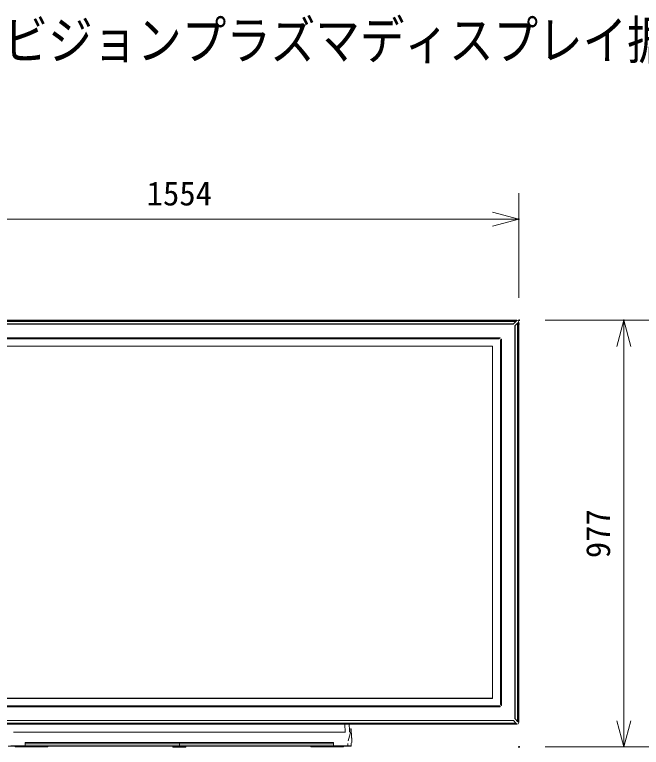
# Model space of a CAD drawing. Units: millimetres, scale not verified. Extents: x -63 to 62, y -56 to 57.
# Drawn here: x -27.9 to 20, y 0.9 to 56.8 of the extents above; entities that cross this region are included whole.
import ezdxf
from ezdxf.enums import TextEntityAlignment as Align

# ---------------------------------------------------------------- set-up
doc = ezdxf.new("R2010")
doc.units = ezdxf.units.MM
doc.header["$LTSCALE"] = 0.125
doc.header["$PDMODE"] = 32
doc.header["$PDSIZE"] = 0.0625
for name, color, linetype, lineweight in [('0-0_0', 7, 'Continuous', 9), ('0-5_GAIKEI', 1, 'Continuous', 18), ('0-6_SUNPO', 7, 'Continuous', 9)]:
    doc.layers.add(name, color=color, linetype=linetype, lineweight=lineweight)
doc.layers.add('0-2_MOJI1', color=7, linetype='Continuous')
doc.layers.add('0-4_Defpoints', color=7, linetype='Continuous')
doc.styles.add('ＭＳ ゴシック', font='')
doc.styles.get('ＭＳ ゴシック').set_extended_font_data('MS Gothic')

# ---------------------------------------------------------------- blocks, each defined once
blk = doc.blocks.new('_OPEN30')
at = {"layer": '0-0_0'}
blk.add_line((0, 0), (-1, 0), dxfattribs=at)
blk.add_lwpolyline([(-1, 0.26795), (0, 0), (-1, -0.26795)], dxfattribs=at)
blk = doc.blocks.new('D7')
at = {"layer": '0-4_Defpoints'}
for p in [(5.1908, 27.8534), (13.1908, 27.8534), (5.1908, -4.7233)]:
    blk.add_point(p, dxfattribs=at)
at = {"layer": '0-6_SUNPO'}
for p, q in [((7.1908, 27.8534), (15.1908, 27.8534)), ((13.1908, -2.7233), (13.1908, 25.8534)), ((7.1908, -4.7233), (15.1908, -4.7233))]:
    blk.add_line(p, q, dxfattribs=at)
at = {"layer": '0-6_SUNPO', "xscale": 2, "yscale": 2}
for p, rotation in [((13.1908, 27.8534), 90), ((13.1908, -4.7233), 270)]:
    blk.add_blockref('_OPEN30', p, dxfattribs=dict(at, rotation=rotation))
at = {"layer": '0-6_SUNPO', "style": 'ＭＳ ゴシック'}
blk.add_text('977', height=1.833, rotation=90, dxfattribs=at).set_placement((12.6908, 9.69), align=Align.BOTTOM_LEFT)
blk = doc.blocks.new('D6')
at = {"layer": '0-4_Defpoints'}
for p in [(5.1636, 35.5703), (-46.6364, 27.5703), (5.1636, 27.5703)]:
    blk.add_point(p, dxfattribs=at)
at = {"layer": '0-6_SUNPO'}
for p, q in [((-46.6364, 29.5703), (-46.6364, 37.5703)), ((5.1636, 29.5703), (5.1636, 37.5703)), ((-44.6364, 35.5703), (3.1636, 35.5703))]:
    blk.add_line(p, q, dxfattribs=at)
at = {"layer": '0-6_SUNPO', "xscale": 2, "yscale": 2, "rotation": 180}
blk.add_blockref('_OPEN30', (-46.6364, 35.5703), dxfattribs=at)
at = {"layer": '0-6_SUNPO', "xscale": 2, "yscale": 2}
blk.add_blockref('_OPEN30', (5.1636, 35.5703), dxfattribs=at)
at = {"layer": '0-6_SUNPO', "style": 'ＭＳ ゴシック'}
blk.add_text('1554', height=1.833, dxfattribs=at).set_placement((-23.2364, 36.0703), align=Align.BOTTOM_LEFT)

msp = doc.modelspace()

# ---------------------------------------------------------------- linework, layer by layer
at = {"layer": '0-5_GAIKEI', "color": 7}
for p, q in [((10.4904, 33.4593), (-41.0429, 33.4593)), ((10.6238, 33.326), (10.6238, 2.7526)), ((10.4904, 2.6193), (-41.0429, 2.6193)), ((-2.3141, 2.6193), (-2.2902, 2.1671)), ((-2.1621, 2.2561), (-2.1301, 1.6588)), ((-2.1566, 1.0652), (-2.1513, 1.1664)), ((-2.1513, 1.1665), (-2.1488, 1.2138)), ((-2.1286, 1.6307), (-2.1263, 1.5878)), ((-2.1278, 1.6161), (-2.1263, 1.5876)), ((-2.1263, 1.5876), (-2.125, 1.5629)), ((-2.1169, 1.4131), (-2.125, 1.5629)), ((-2.1096, 1.2726), (-2.1096, 1.233)), ((-28.3577, 0.9393), (-2.1948, 0.9393)), ((-2.1615, 0.9709), (-2.1566, 1.0651))]:
    msp.add_line(p, q, dxfattribs=at)
at = {"layer": '0-5_GAIKEI'}
for p, q in [((-40.9657, 33.3952), (10.4132, 33.3952)), ((10.4132, 33.3714), (-40.9657, 33.3714)), ((-40.7785, 33.1842), (10.226, 33.1842)), ((10.226, 33.1668), (-40.7785, 33.1668)), ((10.226, 33.1842), (10.4132, 33.3714)), ((10.226, 33.1842), (10.226, 33.1668)), ((10.3487, 33.0616), (10.3313, 33.0616)), ((10.3313, 3.017), (10.3313, 33.0616)), ((10.5358, 33.2487), (10.3487, 33.0616)), ((10.3487, 33.0616), (10.3487, 3.017)), ((10.4132, 33.3952), (10.4132, 33.3714)), ((10.4263, 33.3952), (10.4904, 33.4593)), ((10.5358, 2.8299), (10.5358, 33.2487)), ((10.5596, 33.2487), (10.5358, 33.2487)), ((10.5596, 33.2487), (10.5596, 2.8299)), ((10.6238, 33.326), (10.5597, 33.2619)), ((-39.7674, 32.1264), (9.2149, 32.1264)), ((-39.6929, 32.0695), (9.1404, 32.0695)), ((9.1404, 32.0598), (-39.6929, 32.0598)), ((-39.6929, 32.056), (9.1404, 32.056)), ((9.1404, 32.0598), (9.1404, 32.0695)), ((9.1404, 32.056), (9.1404, 32.0598)), ((9.2149, 32.1029), (9.1597, 32.0681)), ((9.2149, 32.1029), (9.2149, 32.1264)), ((9.2443, 31.956), (9.2404, 31.956)), ((9.2404, 31.956), (9.2404, 4.1226)), ((9.254, 31.956), (9.2443, 31.956)), ((9.2443, 4.1226), (9.2443, 31.956)), ((9.2525, 31.9752), (9.2873, 32.0305)), ((9.254, 31.956), (9.254, 4.1226)), ((9.3109, 32.0305), (9.2873, 32.0305)), ((9.3109, 32.0305), (9.3109, 4.0481)), ((8.6238, 31.4893), (-39.1762, 31.4893)), ((8.6238, 31.4726), (-39.1762, 31.4726)), ((8.6238, 31.4893), (8.6238, 4.5893)), ((8.6238, 31.4726), (8.6238, 4.606)), ((8.6238, 4.606), (-39.1762, 4.606)), ((8.6238, 4.5893), (-39.1762, 4.5893)), ((9.2149, 3.9522), (-39.7674, 3.9522)), ((9.1404, 4.0226), (-39.6929, 4.0226)), ((-39.6929, 4.0188), (9.1404, 4.0188)), ((9.1404, 4.0091), (-39.6929, 4.0091)), ((9.1404, 4.0226), (9.1404, 4.0188)), ((9.1404, 4.0091), (9.1404, 4.0188)), ((9.2149, 3.9757), (9.1597, 4.0105)), ((9.2149, 3.9522), (9.2149, 3.9757)), ((9.2443, 4.1226), (9.2404, 4.1226)), ((9.254, 4.1226), (9.2443, 4.1226)), ((9.2525, 4.1034), (9.2873, 4.0481)), ((-40.7785, 2.9118), (10.226, 2.9118)), ((10.226, 2.8944), (-40.7785, 2.8944)), ((10.226, 2.9118), (10.226, 2.8944)), ((10.4132, 2.7072), (10.226, 2.8944)), ((10.3313, 3.017), (10.3487, 3.017)), ((10.3487, 3.017), (10.5358, 2.8299)), ((10.5358, 2.8299), (10.5596, 2.8299)), ((10.5597, 2.8167), (10.6238, 2.7526)), ((-40.9657, 2.7072), (10.4132, 2.7072)), ((10.4132, 2.6834), (-40.9657, 2.6834)), ((-2.6558, 2.6193), (-2.6235, 1.9988)), ((-2.1953, 2.2863), (-2.1865, 2.0979)), ((10.4132, 2.7072), (10.4132, 2.6834)), ((10.4904, 2.6193), (10.4263, 2.6834)), ((-2.6059, 1.9988), (-27.9466, 1.9988)), ((-2.6059, 1.9987), (-27.9466, 1.9987)), ((-2.6059, 1.9988), (-2.6059, 1.9987)), ((-2.1909, 2.0619), (-2.4004, 1.3401)), ((-27.0423, 1.1956), (-27.0424, 1.1335)), ((-27.0417, 1.1236), (-27.0416, 0.9709)), ((-15.2762, 1.1887), (-15.2762, 1.1326)), ((-15.2762, 1.1327), (-15.2762, 1.1228)), ((-15.2762, 1.1228), (-15.2762, 0.9709)), ((-3.5107, 1.1236), (-3.5108, 0.9709)), ((-3.5102, 1.1956), (-3.5101, 1.1335)), ((-2.4088, 1.1339), (-2.4174, 0.9709)), ((-2.1512, 1.1677), (-2.1513, 1.1664)), ((-2.1513, 1.1664), (-2.1513, 1.1665)), ((-2.1513, 1.1664), (-2.1513, 1.1664)), ((-2.1169, 1.4131), (-2.1169, 1.413)), ((-2.1169, 1.413), (-2.1169, 1.4129)), ((-2.1096, 1.2726), (-2.1096, 1.2726)), ((-28.1351, 0.9709), (-27.0416, 0.9709)), ((-27.8096, 0.9393), (-27.8096, 0.8826)), ((-27.8096, 0.8826), (-27.3096, 0.8826)), ((-27.3096, 0.9393), (-27.3096, 0.8826)), ((-27.3096, 0.8826), (-25.9762, 0.8826)), ((-27.0416, 0.9709), (-15.2762, 0.9709)), ((-25.4762, 0.8826), (-25.4762, 0.9393)), ((-25.4762, 0.8826), (-25.3195, 0.8826)), ((-25.3195, 0.8826), (-25.3195, 0.9393)), ((-15.2762, 0.9709), (-3.5108, 0.9709)), ((-15.2762, 0.9393), (-15.2762, 0.9709)), ((-14.7773, 0.9393), (-14.7773, 0.8726)), ((-5.0762, 0.8826), (-5.0762, 0.9393)), ((-4.5762, 0.9393), (-4.5762, 0.8826)), ((-2.4174, 0.9709), (-3.5108, 0.9709)), ((-3.2429, 0.9393), (-3.2429, 0.8826)), ((-2.1615, 0.9709), (-2.4174, 0.9709)), ((-2.1566, 1.0651), (-2.1566, 1.0652)), ((-2.1566, 1.0651), (-2.1566, 1.0651))]:
    msp.add_line(p, q, dxfattribs=at)
for points in [[(9.2149, 32.1029), (-39.7674, 32.1029), (-39.7674, 32.1264)], [(9.3109, 4.0481), (9.2873, 4.0481), (9.2873, 32.0305)], [(-39.7674, 3.9522), (-39.7674, 3.9757), (9.2149, 3.9757)], [(-25.9762, 0.9393), (-25.9762, 0.8826), (-25.4762, 0.8826)], [(-15.7773, 0.9393), (-15.7773, 0.8726), (-14.7773, 0.8726)], [(-5.0762, 0.8826), (-5.233, 0.8826), (-5.233, 0.9393)], [(-3.2429, 0.8826), (-4.5762, 0.8826), (-5.0762, 0.8826)], [(-2.7429, 0.9393), (-2.7429, 0.8826), (-3.2429, 0.8826)]]:
    msp.add_lwpolyline(points, dxfattribs=at)
at = {"layer": '0-5_GAIKEI', "color": 7}
for points in [[(-2.3141, 2.6193), (-2.2902, 2.1669), (-2.2902, 2.0138)], [(-2.1301, 1.6588), (-2.1286, 1.6303), (-2.1278, 1.6161)]]:
    msp.add_lwpolyline(points, dxfattribs=at)
at = {"layer": '0-5_GAIKEI'}
for centre, radius, start, end in [((10.4127, 36.9387), 3.5436, 270.00711, 270.21961), ((10.5023, 33.9501), 0.5856, 261.24567, 262.84355), ((11.1203, 33.3386), 0.5914, 187.16427, 188.74651), ((14.1033, 33.2483), 3.5437, 179.7804, 179.99289), ((9.1497, 31.9559), 0.0946, 0.02542, 8.82627), ((9.1404, 4.1134), 0.0946, 270.02549, 278.82621), ((11.1146, 2.7408), 0.5856, 171.24567, 172.84355), ((14.1032, 2.8303), 3.5436, 180.00711, 180.21961), ((10.4127, -0.8603), 3.5437, 89.7804, 89.99289), ((10.5031, 2.1227), 0.5914, 97.16427, 98.74651), ((-15.2324, 9144.7278), 9143.5085, 269.926, 269.99973), ((-15.2764, 80033.0965), 80031.9737, 269.99158, 270), ((-15.2761, 80033.0908), 80031.968, 270, 270.00842), ((-15.3031, 9118.5034), 9117.284, 270.00017, 270.07411), ((-2.4506, 0.9726), 0.0333, 270.01586, 357.01794)]:
    msp.add_arc(centre, radius, start, end, dxfattribs=at)
at = {"layer": '0-5_GAIKEI', "color": 7}
for centre, radius, start, end in [((10.4904, 33.326), 0.1333, 0, 90), ((-2.1934, 2.254), 0.0314, 3.97821, 14.0097), ((10.4904, 2.7526), 0.1333, 270, 0), ((2437.6384, 129.2265), 2443.101, 182.99886, 183.00216), ((-2.1948, 0.9726), 0.0333, 283.63387, 357.00019)]:
    msp.add_arc(centre, radius, start, end, dxfattribs=at)
at = {"layer": '0-5_GAIKEI'}
for centre, major_axis, ratio, start_param, end_param in [((10.4263, 33.3453), (0.0002, -0.05), 0.070962, 2.0675191, 3.0891003), ((10.5097, 33.2619), (-0.05, 0.0002), 0.070962, 3.194085, 4.2156662), ((9.1597, 32.0916), (0.005, 0.033), 0.148807, 3.1945427, 3.9383142), ((9.2761, 31.9752), (-0.033, -0.005), 0.148807, 5.4864636, 6.2302353), ((9.1597, 3.987), (-0.005, 0.033), 0.148807, 5.4864637, 6.2302353), ((9.2761, 4.1034), (-0.033, 0.005), 0.148807, 0.05295, 0.7967217), ((10.5097, 2.8167), (0.05, 0.0002), 0.070962, 5.2091117, 6.230693), ((10.4263, 2.7333), (-0.0002, -0.05), 0.070962, 0.0524923, 1.0740736), ((-2.2533, 2.0091), (0.00172, -0.00985), 0.856455, 3.0961646, 3.3427435), ((-27.0419, 1.1938), (0, 0.0333), 0.012522, 0.1033316, 1.5184527), ((-27.0422, 1.1336), (0, 0.01), 0.012462, 1.5825931, 2.9735095), ((-27.0422, 1.1336), (0, 0.01), 0.012462, 2.9735095, 3.0682914), ((-27.0422, 1.1336), (0, 0.01), 0.012462, 3.0682914, 3.1533895), ((-15.2762, 1.1862), (0, -0.0333), 0.000348, 1.6438499, 3.0382691), ((-3.5106, 1.1938), (0, 0.0333), 0.012522, 0.1033316, 1.5184527), ((-3.5103, 1.1336), (0, 0.01), 0.012462, 1.5825931, 2.9735095), ((-3.5103, 1.1336), (0, 0.01), 0.012462, 2.9735095, 3.0682914), ((-3.5103, 1.1336), (0, 0.01), 0.012462, 3.0682914, 3.1533895), ((-27.0412, 0.9726), (0, 0.0333), 0.01247, 1.6231562, 3.1415927), ((-3.5113, 0.9726), (0, 0.0333), 0.01247, 1.6231562, 3.1415927)]:
    msp.add_ellipse(centre, major_axis=major_axis, ratio=ratio, start_param=start_param, end_param=end_param, dxfattribs=at)

# ---------------------------------------------------------------- block references
at = {"layer": '0-6_SUNPO'}
for name in ['D6', 'D7']:
    msp.add_blockref(name, (5.4602, 5.6059), dxfattribs=at)

# ---------------------------------------------------------------- texts
at = {"layer": '0-2_MOJI1', "style": 'ＭＳ ゴシック', "width": 0.85}
msp.add_text('ハイビジョンプラズマディスプレイ据置きスタンド付', height=2.933, dxfattribs=at).set_placement((-35.5006, 52.5086), align=Align.BOTTOM_LEFT)

doc.saveas('drawing.dxf')
